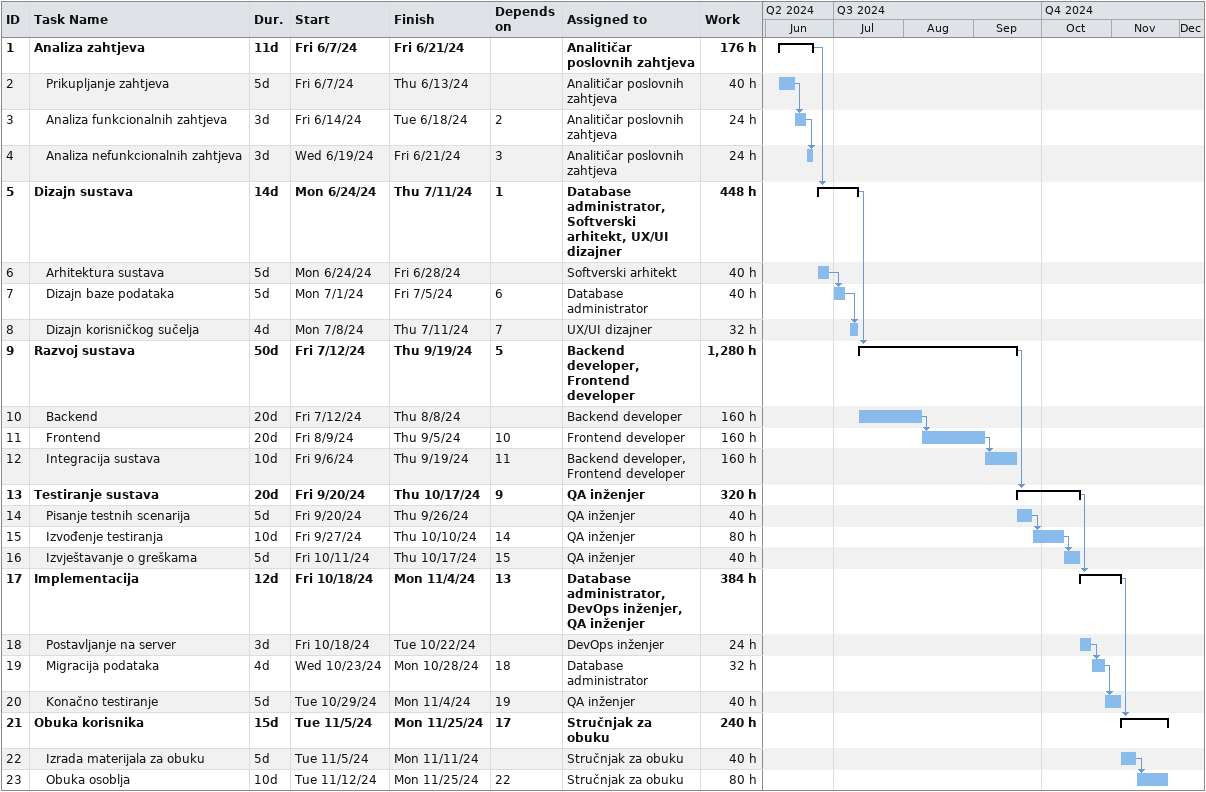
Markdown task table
| ID | Level | Task | Duration | Start | Finish | Predecessors | Resources | Work (h) |
|---|---|---|---|---|---|---|---|---|
| 1 | 1 | **Analiza zahtjeva** | 11d | 2024-06-07 | 2024-06-21 |  | Analitičar poslovnih zahtjeva | 176 |
| 2 | 2 | Prikupljanje zahtjeva | 5d | 2024-06-07 | 2024-06-13 |  | Analitičar poslovnih zahtjeva | 40 |
| 3 | 2 | Analiza funkcionalnih zahtjeva | 3d | 2024-06-14 | 2024-06-18 | 2 | Analitičar poslovnih zahtjeva | 24 |
| 4 | 2 | Analiza nefunkcionalnih zahtjeva | 3d | 2024-06-19 | 2024-06-21 | 3 | Analitičar poslovnih zahtjeva | 24 |
| 5 | 1 | **Dizajn sustava** | 14d | 2024-06-24 | 2024-07-11 | 1 | Database administrator, Softverski arhitekt, UX/UI dizajner | 448 |
| 6 | 2 | Arhitektura sustava | 5d | 2024-06-24 | 2024-06-28 |  | Softverski arhitekt | 40 |
| 7 | 2 | Dizajn baze podataka | 5d | 2024-07-01 | 2024-07-05 | 6 | Database administrator | 40 |
| 8 | 2 | Dizajn korisničkog sučelja | 4d | 2024-07-08 | 2024-07-11 | 7 | UX/UI dizajner | 32 |
| 9 | 1 | **Razvoj sustava** | 50d | 2024-07-12 | 2024-09-19 | 5 | Backend developer, Frontend developer | 1280 |
| 10 | 2 | Backend | 20d | 2024-07-12 | 2024-08-08 |  | Backend developer | 160 |
| 11 | 2 | Frontend | 20d | 2024-08-09 | 2024-09-05 | 10 | Frontend developer | 160 |
| 12 | 2 | Integracija sustava | 10d | 2024-09-06 | 2024-09-19 | 11 | Backend developer, Frontend developer | 160 |
| 13 | 1 | **Testiranje sustava** | 20d | 2024-09-20 | 2024-10-17 | 9 | QA inženjer | 320 |
| 14 | 2 | Pisanje testnih scenarija | 5d | 2024-09-20 | 2024-09-26 |  | QA inženjer | 40 |
| 15 | 2 | Izvođenje testiranja | 10d | 2024-09-27 | 2024-10-10 | 14 | QA inženjer | 80 |
| 16 | 2 | Izvještavanje o greškama | 5d | 2024-10-11 | 2024-10-17 | 15 | QA inženjer | 40 |
| 17 | 1 | **Implementacija** | 12d | 2024-10-18 | 2024-11-04 | 13 | Database administrator, DevOps inženjer, QA inženjer | 384 |
| 18 | 2 | Postavljanje na server | 3d | 2024-10-18 | 2024-10-22 |  | DevOps inženjer | 24 |
| 19 | 2 | Migracija podataka | 4d | 2024-10-23 | 2024-10-28 | 18 | Database administrator | 32 |
| 20 | 2 | Konačno testiranje | 5d | 2024-10-29 | 2024-11-04 | 19 | QA inženjer | 40 |
| 21 | 1 | **Obuka korisnika** | 15d | 2024-11-05 | 2024-11-25 | 17 | Stručnjak za obuku | 240 |
| 22 | 2 | Izrada materijala za obuku | 5d | 2024-11-05 | 2024-11-11 |  | Stručnjak za obuku | 40 |
| 23 | 2 | Obuka osoblja | 10d | 2024-11-12 | 2024-11-25 | 22 | Stručnjak za obuku | 80 |
